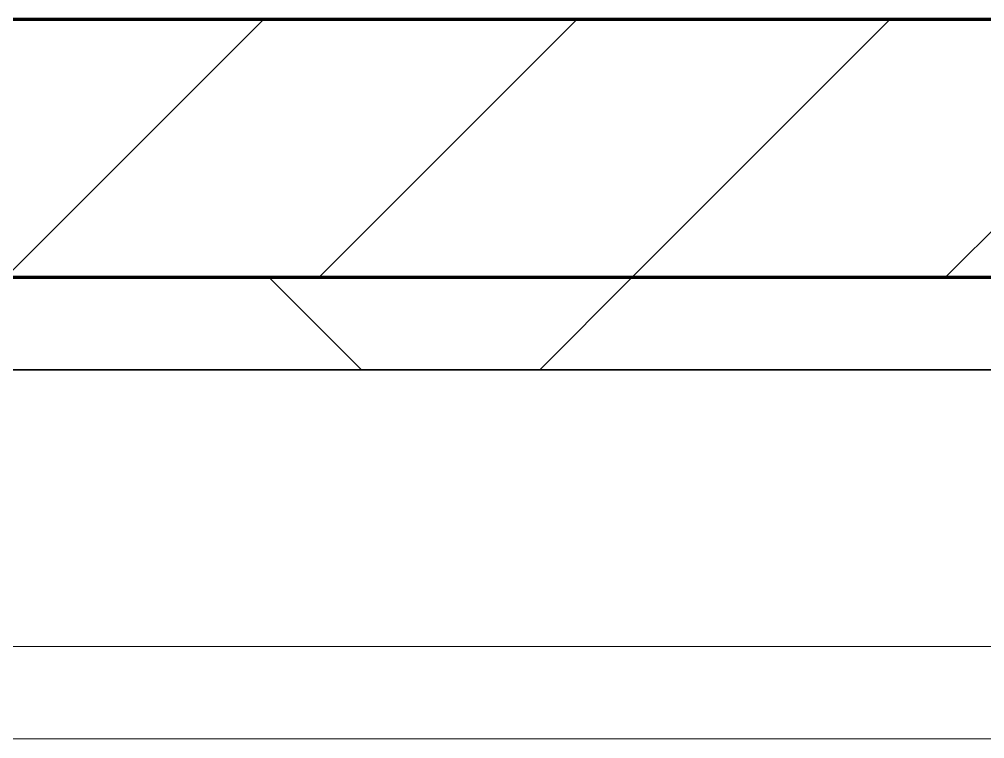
# Model space of a CAD drawing. Header units: millimetres. Extents: x -794326 to -715748, y -17796 to 22353.
# Drawn here: x -725937 to -725414, y 3879 to 4269 of the extents above; entities that cross this region are included whole.
import ezdxf

# ---------------------------------------------------------------- set-up
doc = ezdxf.new("R2010")
doc.units = ezdxf.units.MM
for name, color, linetype, lineweight in [('A-GLAZ-CURT', 2, 'Continuous', 9), ('A-WALL', 5, 'Continuous', 35), ('A-WALL-FNSH', 2, 'Continuous', 35), ('A-WALL-PATT', 1, 'Continuous', 35)]:
    doc.layers.add(name, color=color, linetype=linetype, lineweight=lineweight)

# ---------------------------------------------------------------- blocks, each defined once
blk = doc.blocks.new('System Panel - DPA-AR_Metal Ceiling Rectangular Panel-V13-4282-01 ENLARGED LOWER PLATFORM LEVEL - REFLECTED CEILING PLAN - SHEET 3')
at = {"layer": 'A-GLAZ-CURT'}
for p, q in [((-724307.37, 4079.02), (-726707.37, 4079.02)), ((-726707.37, 4079.02), (-724307.37, 4079.02)), ((-726707.37, 3929.03), (-724307.37, 3929.03)), ((-724307.37, 3929.03), (-726707.37, 3929.03))]:
    blk.add_line(p, q, dxfattribs=at)
blk = doc.blocks.new('System Panel - DPA-AR_Metal Ceiling Rectangular Panel-V27-4282-01 ENLARGED LOWER PLATFORM LEVEL - REFLECTED CEILING PLAN - SHEET 3')
at = {"layer": 'A-GLAZ-CURT'}
for p, q in [((-773182.37, 3879.03), (-775582.37, 3879.03)), ((-775582.37, 3879.03), (-773182.37, 3879.03))]:
    blk.add_line(p, q, dxfattribs=at)
blk = doc.blocks.new('PPLS-PP19_Custom Tile Pattern - Custom Tile Pattern-V89-4282-01 ENLARGED LOWER PLATFORM LEVEL - REFLECTED CEILING PLAN - SHEET 3')
at = {"layer": 'A-GLAZ-CURT'}
for p, q in [((-300, 0), (300, 0)), ((300, 0), (-300, 0)), ((195.99, 0), (213.31, 0)), ((213.31, 0), (195.99, 0)), ((230.06, 0), (300, 0)), ((-300, -50), (300, -50)), ((300, -50), (-300, -50))]:
    blk.add_line(p, q, dxfattribs=at)
for points, knots in [([(-26.75, 0), (-27.82, 0), (-36.18, 0), (-53.55, 0), (-78.2, 0), (-110.94, 0), (-130.52, 0), (-147.74, 0), (-149.07, 0)], [-8718.362214, -8718.362214, -8718.362214, -8718.362214, -8532.293389, -8073.216054, -7508.296369, -7004.680444, -6449.282163, -6277.220794, -6277.220794, -6277.220794, -6277.220794]), ([(-134.15, 0), (-133.32, 0), (-130.31, 0), (-117.33, 0), (-92.04, 0), (-74.02, 0), (-62.74, 0), (-60.36, 0), (-59.97, 0)], [-7657.439573, -7657.439573, -7657.439573, -7657.439573, -7293.749979, -6839.55839, -6236.997189, -5713.340575, -5140.470607, -5006.787413, -5006.787413, -5006.787413, -5006.787413]), ([(-115.82, 0), (-114.96, 0), (-110.41, 0), (-96.78, 0), (-71.33, 0), (-42.53, 0), (-12.78, 0), (4.23, 0), (9.64, 0), (10.14, 0), (10.18, 0)], [-5724.064692, -5724.064692, -5724.064692, -5724.064692, -5430.283136, -5103.229623, -4799.173296, -4065.652676, -3589.737505, -3285.047089, -3066.359526, -3044.715262, -3044.715262, -3044.715262, -3044.715262]), ([(-24.18, 0), (-24.9, 0), (-30.31, 0), (-40, 0), (-56.24, 0), (-74.1, 0), (-85.58, 0), (-92.05, 0)], [-2176.571972, -2176.571972, -2176.571972, -2176.571972, -2125.455881, -1792.521578, -1466.981642, -1208.454564, -866.384819, -866.384819, -866.384819, -866.384819]), ([(-36.33, 0), (-36.43, 0), (-37.27, 0), (-45.02, 0), (-46.13, 0), (-60.59, 0), (-76.57, 0), (-87.19, 0), (-91.88, 0)], [-1855.773136, -1855.773136, -1855.773136, -1855.773136, -1810.870157, -1672.078046, -1405.135169, -1060.00838, -740.068933, -494.872836, -494.872836, -494.872836, -494.872836]), ([(-91.87, 0), (-89.51, 0), (-81.79, 0), (-71.67, 0), (-65.93, 0), (-65.07, 0)], [-2732.225925, -2732.225925, -2732.225925, -2732.225925, -2605.247022, -2322.099534, -2241.8264, -2241.8264, -2241.8264, -2241.8264]), ([(-36.62, 0), (-36.62, 0), (-40.35, 0), (-44.32, 0), (-58.97, 0), (-78.5, 0), (-89.16, 0), (-91.81, 0)], [-4069.478503, -4069.478503, -4069.478503, -4069.478503, -3858.647035, -3538.256648, -2842.901703, -2193.204658, -1970.99776, -1970.99776, -1970.99776, -1970.99776]), ([(-91.74, 0), (-90.56, 0), (-79.8, 0), (-63.44, 0), (-54.4, 0), (-48.53, 0), (-30.79, 0), (-18.03, 0), (8.61, 0), (15.02, 0), (22.91, 0), (31, 0), (39.04, 0), (51.19, 0), (58.74, 0), (61.34, 0), (61.45, 0)], [-4608.27717, -4608.27717, -4608.27717, -4608.27717, -4542.524482, -4008.285538, -3689.699207, -3546.54457, -3315.260113, -2864.387349, -2439.246196, -2084.094819, -1956.422387, -1818.904206, -1645.594513, -1443.202566, -1228.752106, -1120.932285, -1120.932285, -1120.932285, -1120.932285]), ([(-91.12, 0), (-89.93, 0), (-83.7, 0), (-75.26, 0), (-68.41, 0), (-65.12, 0), (-63.63, 0)], [-3464.109854, -3464.109854, -3464.109854, -3464.109854, -3402.597032, -3144.956779, -3050.982048, -2969.237017, -2969.237017, -2969.237017, -2969.237017]), ([(-63.96, 0), (-64.13, 0), (-72.5, 0), (-80.63, 0), (-86.16, 0)], [-2171.769325, -2171.769325, -2171.769325, -2171.769325, -2007.031671, -1681.3698, -1681.3698, -1681.3698, -1681.3698]), ([(-29.03, 0), (-33.97, 0), (-43.74, 0), (-56.37, 0), (-71.66, 0), (-77.83, 0), (-82.66, 0), (-83.28, 0), (-83.28, 0)], [-2680.714891, -2680.714891, -2680.714891, -2680.714891, -2413.671296, -2161.752162, -2006.592567, -1646.621388, -1424.436217, -1393.971743, -1393.971743, -1393.971743, -1393.971743]), ([(-83.28, 0), (-83.28, 0), (-82.91, 0), (-76.14, 0), (-62.97, 0), (-48.14, 0), (-36.49, 0), (-33.57, 0), (-29.94, 0), (-28.57, 0)], [-1393.4169, -1393.4169, -1393.4169, -1393.4169, -1353.722004, -1274.333717, -1073.56893, -651.549973, -296.515819, -83.513472, 0, 0, 0, 0]), ([(-66.39, 0), (-66.39, 0), (-63.63, 0), (-53.63, 0), (-34.42, 0), (-29.82, 0), (-29.19, 0)], [-2493.31794, -2493.31794, -2493.31794, -2493.31794, -2315.303971, -1809.437387, -963.711516, -666.19313, -666.19313, -666.19313, -666.19313]), ([(-25.01, 0), (-34.4, 0), (-51.07, 0), (-65.77, 0), (-66.37, 0), (-66.38, 0)], [-3497.513932, -3497.513932, -3497.513932, -3497.513932, -2981.410125, -2542.574734, -2498.224237, -2498.224237, -2498.224237, -2498.224237]), ([(-63.63, 0), (-61.49, 0), (-57.39, 0), (-54.49, 0), (-45.2, 0), (-40.79, 0), (-40.46, 0), (-40.44, 0)], [-2969.237017, -2969.237017, -2969.237017, -2969.237017, -2851.217951, -2734.127174, -2474.780881, -2410.990208, -2350.645972, -2350.645972, -2350.645972, -2350.645972]), ([(-58.83, 0), (-58.37, 0), (-57.29, 0), (-54.23, 0), (-46.33, 0), (-42.62, 0), (-41.76, 0)], [-4859.52896, -4859.52896, -4859.52896, -4859.52896, -4680.891996, -4469.85053, -4321.566175, -4270.495146, -4270.495146, -4270.495146, -4270.495146]), ([(-51.83, 0), (-51.83, 0), (-51.78, 0), (-47.4, 0), (-46.01, 0), (-40.22, 0), (-36.78, 0)], [-632.814994, -632.814994, -632.814994, -632.814994, -627.965721, -508.377888, -260.442412, 0, 0, 0, 0]), ([(42.84, 0), (40.22, 0), (33.65, 0), (24.07, 0), (12.82, 0), (-2.9, 0), (-20.62, 0), (-32.81, 0), (-44.85, 0), (-51.43, 0), (-51.79, 0)], [-2450.661347, -2450.661347, -2450.661347, -2450.661347, -2313.748533, -2106.613311, -1925.670641, -1617.263037, -1290.787923, -1039.307308, -819.71621, -644.910881, -644.910881, -644.910881, -644.910881]), ([(-41.76, 0), (-39.9, 0), (-37.72, 0), (-36.92, 0), (-36.77, 0)], [-4270.495146, -4270.495146, -4270.495146, -4270.495146, -4161.040818, -4106.245333, -4106.245333, -4106.245333, -4106.245333]), ([(-36.78, 0), (-32.43, 0), (-19.22, 0), (7.35, 0), (30.67, 0), (43.71, 0)], [-6191.144455, -6191.144455, -6191.144455, -6191.144455, -5862.463379, -5340.621928, -4658.872705, -4658.872705, -4658.872705, -4658.872705]), ([(-36.29, 0), (-36.29, 0), (-34.66, 0), (-28.88, 0), (-26.95, 0), (-26.54, 0)], [-9150.272121, -9150.272121, -9150.272121, -9150.272121, -9057.163041, -8919.836787, -8834.607043, -8834.607043, -8834.607043, -8834.607043]), ([(-33.34, 0), (-33.34, 0), (-32.93, 0), (-31.16, 0), (-30.52, 0)], [-2415.024266, -2415.024266, -2415.024266, -2415.024266, -2357.633367, -2323.618664, -2323.618664, -2323.618664, -2323.618664]), ([(-24.26, 0), (-27.3, 0), (-30.94, 0), (-31.82, 0), (-32, 0)], [-2883.634348, -2883.634348, -2883.634348, -2883.634348, -2698.150104, -2614.070998, -2614.070998, -2614.070998, -2614.070998]), ([(-30.76, 0), (-30.73, 0), (-29.99, 0), (-23.47, 0), (-15.75, 0), (-15.19, 0)], [-54176.191683, -54176.191683, -54176.191683, -54176.191683, -54157.274271, -53749.15266, -53717.791567, -53717.791567, -53717.791567, -53717.791567]), ([(-30.52, 0), (-27.11, 0), (-17.83, 0), (5.99, 0), (22.06, 0), (36.18, 0), (40.64, 0), (42.94, 0)], [-2323.618664, -2323.618664, -2323.618664, -2323.618664, -2142.497158, -1716.209403, -1206.526904, -1089.329421, -968.174444, -968.174444, -968.174444, -968.174444]), ([(-13, 0), (-14.35, 0), (-17.68, 0), (-25.97, 0), (-29.52, 0), (-30.21, 0)], [-55207.591944, -55207.591944, -55207.591944, -55207.591944, -54789.006179, -54461.685999, -54290.791712, -54290.791712, -54290.791712, -54290.791712]), ([(-28.98, 0), (-28.66, 0), (-27.39, 0), (-24.45, 0), (-22.56, 0)], [-166.548282, -166.548282, -166.548282, -166.548282, -102.06493, 0, 0, 0, 0]), ([(-28.57, 0), (-26.93, 0), (-20.29, 0), (-11.45, 0), (2.08, 0), (13.15, 0), (21.24, 0), (24.62, 0), (24.72, 0), (24.72, 0)], [-5361.429781, -5361.429781, -5361.429781, -5361.429781, -5261.36855, -5050.479954, -4785.90057, -4596.498881, -4445.288762, -4384.376941, -4376.041937, -4376.041937, -4376.041937, -4376.041937]), ([(31.18, 0), (25.97, 0), (11.99, 0), (-6.78, 0), (-19.94, 0), (-24.18, 0)], [-4496.803627, -4496.803627, -4496.803627, -4496.803627, -4222.080604, -3745.412743, -3512.786124, -3512.786124, -3512.786124, -3512.786124]), ([(30.82, 0), (29.27, 0), (20.14, 0), (3.54, 0), (-12.61, 0), (-23.37, 0), (-23.57, 0)], [-10462.034656, -10462.034656, -10462.034656, -10462.034656, -10363.088938, -9884.23066, -9424.652049, -9415.831191, -9415.831191, -9415.831191, -9415.831191]), ([(8.33, 0), (8.19, 0), (7.18, 0), (0.32, 0), (-12.23, 0), (-21.32, 0), (-23.56, 0)], [-3574.286521, -3574.286521, -3574.286521, -3574.286521, -3526.962355, -3285.499107, -2903.012179, -2780.000627, -2780.000627, -2780.000627, -2780.000627]), ([(9.32, 0), (9.08, 0), (7.65, 0), (2.57, 0), (-10.92, 0), (-18.86, 0), (-23.51, 0)], [-2922.926651, -2922.926651, -2922.926651, -2922.926651, -2882.788014, -2720.818881, -2518.50168, -2192.194988, -2192.194988, -2192.194988, -2192.194988]), ([(70.61, 0), (66.16, 0), (55.8, 0), (39.61, 0), (24.74, 0), (2.64, 0), (-13.89, 0), (-21.68, 0), (-23.21, 0)], [-4647.237329, -4647.237329, -4647.237329, -4647.237329, -4326.416877, -4098.545751, -3766.694881, -3333.063701, -2994.501669, -2904.523331, -2904.523331, -2904.523331, -2904.523331]), ([(-22.56, 0), (-20.27, 0), (-17.03, 0), (-11.36, 0), (-7.66, 0), (-6.6, 0), (-6.44, 0)], [-56468.192263, -56468.192263, -56468.192263, -56468.192263, -56344.022017, -56303.229861, -56166.290093, -56124.392176, -56124.392176, -56124.392176, -56124.392176]), ([(-15.19, 0), (-13.07, 0), (7.48, 0), (42.82, 0), (79.54, 0), (102.59, 0), (111.35, 0)], [-461.142613, -461.142613, -461.142613, -461.142613, -429.606584, -390.253598, -346.313304, -319.001686, -319.001686, -319.001686, -319.001686]), ([(-6.54, 0), (-6.73, 0), (-7.2, 0), (-7.6, 0), (-7.79, 0)], [-56009.792147, -56009.792147, -56009.792147, -56009.792147, -55949.290093, -55895.192118, -55895.192118, -55895.192118, -55895.192118]), ([(-2.63, 0), (-2.47, 0), (-1.22, 0), (4.92, 0), (15.97, 0), (22.54, 0), (24.49, 0)], [-226.825321, -226.825321, -226.825321, -226.825321, -220.269177, -206.416616, -198.214427, -187.717507, -187.717507, -187.717507, -187.717507]), ([(103.09, 0), (101.08, 0), (86.31, 0), (63.34, 0), (35.84, 0), (12, 0), (3.08, 0), (-1.67, 0), (-2.25, 0)], [-375.435014, -375.435014, -375.435014, -375.435014, -369.147452, -330.153101, -307.516438, -285.83788, -246.234814, -234.646884, -234.646884, -234.646884, -234.646884]), ([(24.69, 0), (24.54, 0), (20.99, 0), (15.48, 0), (10.8, 0), (9.63, 0)], [-4368.572414, -4368.572414, -4368.572414, -4368.572414, -4306.476363, -4080.000647, -3772.857994, -3772.857994, -3772.857994, -3772.857994]), ([(18.16, 0), (19.15, 0), (24.25, 0), (25.66, 0), (26.12, 0)], [-5700.113719, -5700.113719, -5700.113719, -5700.113719, -5554.232259, -5302.431367, -5302.431367, -5302.431367, -5302.431367]), ([(43.44, 0), (42.84, 0), (38.82, 0), (29.53, 0), (20.67, 0), (18.85, 0), (18.16, 0)], [-6347.322254, -6347.322254, -6347.322254, -6347.322254, -6314.283804, -6135.05769, -5972.647715, -5832.674503, -5832.674503, -5832.674503, -5832.674503]), ([(27.44, 0), (27.9, 0), (29.54, 0), (38.07, 0), (53.39, 0), (71.67, 0), (84.83, 0), (86.01, 0), (92.51, 0), (94.33, 0)], [-5037.309798, -5037.309798, -5037.309798, -5037.309798, -4887.603822, -4705.298446, -4353.683244, -3960.84581, -3759.045785, -3336.541051, -2783.776468, -2783.776468, -2783.776468, -2783.776468]), ([(27.89, 0), (29.09, 0), (32.62, 0), (39.15, 0), (42.71, 0)], [-147.777612, -147.777612, -147.777612, -147.777612, -135.792042, -123.813675, -123.813675, -123.813675, -123.813675]), ([(53.18, 0), (53.06, 0), (52.22, 0), (44.99, 0), (36.46, 0), (30.82, 0)], [-622.740158, -622.740158, -622.740158, -622.740158, -566.066452, -360.610861, 0, 0, 0, 0]), ([(136.44, 0), (121.66, 0), (86.93, 0), (51.16, 0), (31.18, 0)], [-106.750556, -106.750556, -106.750556, -106.750556, -59.610984, 0, 0, 0, 0]), ([(43.24, 0), (42.39, 0), (39.73, 0), (36.02, 0), (35.54, 0), (35.54, 0)], [-329.358298, -329.358298, -329.358298, -329.358298, -326.15566, -319.318397, -317.489778, -317.489778, -317.489778, -317.489778]), ([(111.41, 0), (109.32, 0), (96.29, 0), (76.86, 0), (57.82, 0), (47.85, 0), (44.76, 0), (43.66, 0)], [-410.537058, -410.537058, -410.537058, -410.537058, -401.860199, -357.622665, -341.267687, -334.000314, -329.883735, -329.883735, -329.883735, -329.883735]), ([(43.69, 0), (44.96, 0), (52.64, 0), (71.92, 0), (95.64, 0), (108.25, 0), (111.57, 0)], [-122.729397, -122.729397, -122.729397, -122.729397, -118.513713, -97.899267, -63.759246, -52.73803, -52.73803, -52.73803, -52.73803]), ([(43.7, 0), (44.72, 0), (48.59, 0), (57.76, 0), (64.47, 0), (72.74, 0), (75.22, 0), (76.03, 0), (76.21, 0)], [-955.00977, -955.00977, -955.00977, -955.00977, -901.315459, -753.071572, -495.328968, -421.953223, -334.951786, -290.452333, -290.452333, -290.452333, -290.452333]), ([(76.63, 0), (74.8, 0), (67.65, 0), (56.26, 0), (46.94, 0), (43.71, 0)], [-3095.572228, -3095.572228, -3095.572228, -3095.572228, -2950.589685, -2634.532728, -2465.639303, -2465.639303, -2465.639303, -2465.639303]), ([(110.97, 0), (108.77, 0), (103.7, 0), (92.38, 0), (85.59, 0), (74.4, 0), (62.26, 0), (52.5, 0), (47.23, 0), (43.73, 0)], [-7977.04013, -7977.04013, -7977.04013, -7977.04013, -7723.759874, -7531.75727, -7135.649961, -6924.452779, -6738.82075, -6548.303034, -6352.72623, -6352.72623, -6352.72623, -6352.72623]), ([(43.78, 0), (43.97, 0), (50.82, 0), (64.79, 0), (89.22, 0), (104.92, 0), (110.97, 0)], [-306.429656, -306.429656, -306.429656, -306.429656, -305.899624, -287.17622, -249.500363, -218.659988, -218.659988, -218.659988, -218.659988]), ([(44.6, 0), (45.94, 0), (56.42, 0), (70.92, 0), (82.12, 0), (83.66, 0)], [-4643.358341, -4643.358341, -4643.358341, -4643.358341, -4573.028122, -4094.177415, -3869.465285, -3869.465285, -3869.465285, -3869.465285]), ([(61.47, 0), (61.47, 0), (61.21, 0), (54.61, 0), (53.71, 0), (53.56, 0)], [-1113.311073, -1113.311073, -1113.311073, -1113.311073, -1096.402191, -891.204116, -747.28819, -747.28819, -747.28819, -747.28819]), ([(76.22, 0), (75.58, 0), (73.64, 0), (71.05, 0), (70.61, 0)], [-193.634889, -193.634889, -193.634889, -193.634889, -31.537676, 0, 0, 0, 0]), ([(94.4, 0), (94.4, 0), (94.64, 0), (99.11, 0), (105.9, 0), (110.42, 0), (111.57, 0)], [-2348.345796, -2348.345796, -2348.345796, -2348.345796, -2310.419338, -2233.599744, -2052.234781, -1988.411763, -1988.411763, -1988.411763, -1988.411763]), ([(111.61, 0), (110.81, 0), (109.15, 0), (105.66, 0), (105.23, 0), (105.23, 0)], [-9090.067978, -9090.067978, -9090.067978, -9090.067978, -9012.77275, -8966.157302, -8929.495943, -8929.495943, -8929.495943, -8929.495943]), ([(105.26, 0), (105.52, 0), (108.26, 0), (110.05, 0), (110.63, 0)], [-8920.561005, -8920.561005, -8920.561005, -8920.561005, -8814.835624, -8749.011755, -8749.011755, -8749.011755, -8749.011755]), ([(111.58, 0), (120.37, 0), (129.35, 0), (138.28, 0), (138.53, 0)], [-318.76615, -318.76615, -318.76615, -318.76615, -291.370682, -290.5735, -290.5735, -290.5735, -290.5735]), ([(168.37, 0), (167.68, 0), (162.47, 0), (147.99, 0), (123.06, 0), (111.58, 0)], [-543.375029, -543.375029, -543.375029, -543.375029, -530.793311, -458.593899, -410.78185, -410.78185, -410.78185, -410.78185]), ([(111.58, 0), (114.2, 0), (122.07, 0), (139.94, 0), (163.31, 0), (185.23, 0), (193.62, 0), (194.69, 0), (194.79, 0)], [-1988.176175, -1988.176175, -1988.176175, -1988.176175, -1843.028543, -1530.39897, -1095.004608, -529.74427, -295.064701, -265.121568, -265.121568, -265.121568, -265.121568]), ([(111.6, 0), (116.03, 0), (127.07, 0), (132.42, 0), (134.6, 0)], [-217.582236, -217.582236, -217.582236, -217.582236, -194.761443, -152.241002, -152.241002, -152.241002, -152.241002]), ([(129.02, 0), (129.02, 0), (124.41, 0), (122.35, 0), (117.14, 0), (113.4, 0), (111.6, 0)], [-35.386604, -35.386604, -35.386604, -35.386604, -31.430235, -22.807238, -15.488593, -9.269755, -9.269755, -9.269755, -9.269755]), ([(114.39, 0), (114.2, 0), (113.48, 0), (112.46, 0), (111.63, 0)], [-8148.58938, -8148.58938, -8148.58938, -8148.58938, -8105.191388, -8003.270907, -8003.270907, -8003.270907, -8003.270907]), ([(157.9, 0), (156.77, 0), (151.67, 0), (143.29, 0), (134.04, 0), (126.24, 0), (118.6, 0), (114.86, 0), (112.97, 0), (111.67, 0)], [-10292.955006, -10292.955006, -10292.955006, -10292.955006, -10098.273015, -9847.788484, -9677.714971, -9567.007022, -9453.21225, -9220.200448, -9092.110255, -9092.110255, -9092.110255, -9092.110255]), ([(112.31, 0), (116.23, 0), (121.57, 0), (128.63, 0), (128.95, 0)], [-51.921864, -51.921864, -51.921864, -51.921864, -39.050993, -35.895543, -35.895543, -35.895543, -35.895543]), ([(128.58, 0), (128.8, 0), (130.16, 0), (139.26, 0), (152.67, 0), (161.24, 0), (162.19, 0), (162.75, 0)], [-633.326174, -633.326174, -633.326174, -633.326174, -627.736123, -618.981161, -602.094757, -592.980799, -581.414464, -581.414464, -581.414464, -581.414464]), ([(137.1, 0), (136, 0), (133.64, 0), (129.87, 0), (129.11, 0)], [-670.405967, -670.405967, -670.405967, -670.405967, -651.020627, -640.742133, -640.742133, -640.742133, -640.742133]), ([(193.8, 0), (193.33, 0), (190.11, 0), (183.13, 0), (171, 0), (161.95, 0), (161.28, 0), (158.35, 0), (157.85, 0), (157.77, 0)], [-11665.349007, -11665.349007, -11665.349007, -11665.349007, -11565.880756, -11105.624034, -10839.086983, -10768.332124, -10666.779182, -10580.760289, -10550.278881, -10550.278881, -10550.278881, -10550.278881]), ([(246.22, 0), (231.92, 0), (203.65, 0), (177.41, 0), (159.34, 0), (158.33, 0), (158.3, 0)], [-231.286404, -231.286404, -231.286404, -231.286404, -187.987675, -143.776725, -129.632772, -123.352749, -123.352749, -123.352749, -123.352749]), ([(159.07, 0), (159.13, 0), (160.84, 0), (165.21, 0), (174.15, 0), (185.98, 0), (208.82, 0), (219.42, 0), (230.06, 0)], [-115.643202, -115.643202, -115.643202, -115.643202, -114.681583, -87.660824, -65.295536, -41.623857, -24.459831, 0, 0, 0, 0]), ([(162.75, 0), (165.4, 0), (170.91, 0), (172.61, 0), (172.61, 0)], [-111.264224, -111.264224, -111.264224, -111.264224, -56.742688, -19.085662, -19.085662, -19.085662, -19.085662]), ([(247.1, 0), (246.76, 0), (245.04, 0), (238.34, 0), (226.56, 0), (221.1, 0), (200.27, 0), (182.99, 0), (174.27, 0), (169.67, 0), (168.99, 0)], [-9649.085549, -9649.085549, -9649.085549, -9649.085549, -9581.591397, -9406.094246, -9221.510254, -9016.44624, -8717.832359, -8253.978395, -8152.463617, -8069.855175, -8069.855175, -8069.855175, -8069.855175]), ([(215.22, 0), (214.62, 0), (210.55, 0), (203.98, 0), (187.54, 0), (175.3, 0), (169.49, 0)], [-203.825446, -203.825446, -203.825446, -203.825446, -198.527383, -184.406837, -162.427601, -142.916156, -142.916156, -142.916156, -142.916156]), ([(171.51, 0), (176.48, 0), (193.23, 0), (201.73, 0), (208.81, 0), (213.9, 0), (241.96, 0), (266.73, 0), (281.71, 0), (291.71, 0), (296.52, 0), (297.86, 0), (298.09, 0)], [-7971.819559, -7971.819559, -7971.819559, -7971.819559, -7784.112253, -7606.717214, -7289.299508, -7042.621073, -6582.165592, -6068.460911, -5766.029927, -5566.724884, -5280.360606, -5199.253518, -5199.253518, -5199.253518, -5199.253518]), ([(172.07, 0), (177.66, 0), (187.87, 0), (201.08, 0), (207.47, 0), (213.96, 0), (215.11, 0)], [-255.364076, -255.364076, -255.364076, -255.364076, -237.955587, -223.92608, -215.862851, -208.75215, -208.75215, -208.75215, -208.75215]), ([(247.29, 0), (239.48, 0), (227.37, 0), (219.94, 0), (219.02, 0)], [-11599.89954, -11599.89954, -11599.89954, -11599.89954, -11162.864862, -10856.732305, -10856.732305, -10856.732305, -10856.732305]), ([(219.9, 0), (220.86, 0), (227.84, 0), (242.06, 0), (246.54, 0), (246.96, 0)], [-10670.940496, -10670.940496, -10670.940496, -10670.940496, -10511.382485, -9925.173265, -9834.877357, -9834.877357, -9834.877357, -9834.877357]), ([(300, 0), (286.53, 0), (268.97, 0), (251.39, 0), (247.33, 0)], [-285.253232, -285.253232, -285.253232, -285.253232, -244.693688, -232.406165, -232.406165, -232.406165, -232.406165]), ([(300, 0), (288.22, 0), (270.41, 0), (252.78, 0), (247.33, 0)], [-12528.858583, -12528.858583, -12528.858583, -12528.858583, -11905.454923, -11600.615958, -11600.615958, -11600.615958, -11600.615958]), ([(284.76, 0), (284.76, 0), (285.09, 0), (287.47, 0), (293.59, 0), (297.76, 0), (300, 0)], [-4110.630118, -4110.630118, -4110.630118, -4110.630118, -4053.389046, -3959.664717, -3862.421465, -3746.95702, -3746.95702, -3746.95702, -3746.95702]), ([(297.38, 0), (295.84, 0), (291.62, 0), (285.38, 0), (284.87, 0)], [-4803.172655, -4803.172655, -4803.172655, -4803.172655, -4358.271401, -4143.037883, -4143.037883, -4143.037883, -4143.037883])]:
    blk.add_open_spline(points, degree=3, knots=knots, dxfattribs=at)
for points in [[(-39.84, 0), (-39.08, 0), (-38.11, 0), (-37.36, 0)], [(-24.19, 0), (-29.39, 0), (-34.86, 0), (-36.04, 0)], [(-24.17, 0), (-25.78, 0), (-27.4, 0), (-29.03, 0)], [(24.49, 0), (25.23, 0), (25.72, 0), (26.04, 0)], [(36.29, 0), (37.54, 0), (40.26, 0), (42.93, 0)], [(80.35, 0), (79.57, 0), (78.27, 0), (76.63, 0)], [(84.06, 0), (83.48, 0), (82.41, 0), (81.72, 0)], [(110.48, 0), (108.13, 0), (105.64, 0), (103.09, 0)], [(112.42, 0), (112.89, 0), (113.25, 0), (113.59, 0)], [(168.74, 0), (168.74, 0), (169.81, 0), (171.51, 0)], [(195.11, 0), (194.91, 0), (194.44, 0), (193.8, 0)]]:
    blk.add_open_spline(points, degree=3, dxfattribs=at)
blk = doc.blocks.new('PPLS-PP19_Custom Tile Pattern - Custom Tile Pattern-V90-4282-01 ENLARGED LOWER PLATFORM LEVEL - REFLECTED CEILING PLAN - SHEET 3')
at = {"layer": 'A-GLAZ-CURT'}
for p, q in [((-300, 0), (300, 0)), ((300, 0), (-300, 0)), ((-293.07, 0), (-275.75, 0)), ((-275.75, 0), (-293.07, 0)), ((-222.32, 0), (-216.94, 0)), ((-216.94, 0), (-222.32, 0)), ((-216.25, 0), (-205, 0)), ((-205, 0), (-216.25, 0)), ((-300, -50), (300, -50)), ((300, -50), (-300, -50))]:
    blk.add_line(p, q, dxfattribs=at)
at = {"layer": 'A-GLAZ-CURT', "flags": 128}
for points in [[(-300, 0), (-291.56, 0), (-283.3, 0), (-275.2, 0), (-267.26, 0), (-259.45, 0), (-251.77, 0), (-244.2, 0), (-236.74, 0), (-229.36, 0), (-222.06, 0), (-214.83, 0), (-207.71, 0), (-200.76, 0), (-194.02, 0), (-187.54, 0), (-181.38, 0), (-175.58, 0), (-170.25, 0), (-165.64, 0), (-162.01, 0), (-159.53, 0), (-157.46, 0), (-154.52, 0), (-149.42, 0)], [(-140.03, 0), (-145.5, 0), (-150.63, 0), (-155.53, 0), (-160.27, 0), (-164.95, 0), (-169.65, 0), (-174.47, 0), (-179.49, 0), (-184.81, 0), (-190.44, 0), (-196.37, 0), (-202.58, 0), (-209.04, 0), (-215.73, 0), (-222.63, 0), (-229.72, 0), (-236.97, 0), (-244.39, 0), (-251.96, 0), (-259.67, 0), (-267.51, 0), (-275.48, 0), (-283.55, 0), (-291.73, 0), (-300, 0)], [(-149.1, 0), (-141.84, 0), (-132.81, 0), (-126.08, 0)]]:
    blk.add_lwpolyline(points, dxfattribs=at)
at = {"layer": 'A-GLAZ-CURT'}
for points, knots in [([(-300, 0), (-284.65, 0), (-236.57, 0), (-174.61, 0), (-129.95, 0), (-110.8, 0), (-99.5, 0), (-91.46, 0)], [-5323.127839, -5323.127839, -5323.127839, -5323.127839, -4502.809032, -2700.551212, -1002.059161, -460.363443, 0, 0, 0, 0]), ([(-216.91, 0), (-237.12, 0), (-263.7, 0), (-294.48, 0), (-300, 0)], [-15071.283137, -15071.283137, -15071.283137, -15071.283137, -13729.592194, -13439.944408, -13439.944408, -13439.944408, -13439.944408]), ([(-217.46, 0), (-223.86, 0), (-236, 0), (-255.22, 0), (-262.59, 0), (-264.9, 0), (-265.4, 0)], [-1195.397769, -1195.397769, -1195.397769, -1195.397769, -858.079193, -543.655514, -208.940337, 0, 0, 0, 0]), ([(-258.6, 0), (-257.91, 0), (-254.26, 0), (-241.25, 0), (-227.53, 0), (-218.86, 0), (-217.07, 0)], [-5722.54675, -5722.54675, -5722.54675, -5722.54675, -5657.471696, -5413.335975, -5017.494783, -4916.013316, -4916.013316, -4916.013316, -4916.013316]), ([(-149.6, 0), (-152.69, 0), (-162.6, 0), (-177.91, 0), (-199.46, 0), (-216.65, 0), (-231.26, 0), (-233.46, 0), (-234, 0)], [-2276.373206, -2276.373206, -2276.373206, -2276.373206, -2113.765672, -1763.376603, -1422.553702, -978.033455, -846.069444, -682.911962, -682.911962, -682.911962, -682.911962]), ([(-233.49, 0), (-233.44, 0), (-232.38, 0), (-230.74, 0), (-225.3, 0), (-223.63, 0)], [-455.274641, -455.274641, -455.274641, -455.274641, -440.605512, -119.536984, 0, 0, 0, 0]), ([(-223.63, 0), (-219.39, 0), (-206.17, 0), (-188.58, 0), (-169.02, 0), (-152.12, 0), (-136.84, 0), (-127.33, 0), (-124.19, 0), (-123.43, 0), (-123.28, 0)], [-5463.295695, -5463.295695, -5463.295695, -5463.295695, -5161.076232, -4739.070012, -4465.409639, -4149.119819, -3839.893365, -3647.167523, -3488.92562, -3439.852845, -3439.852845, -3439.852845, -3439.852845]), ([(-148.92, 0), (-149.5, 0), (-151.61, 0), (-158.72, 0), (-174.02, 0), (-185.59, 0), (-202.61, 0), (-213.2, 0), (-216.92, 0)], [-2603.242471, -2603.242471, -2603.242471, -2603.242471, -2477.344047, -2237.412286, -2029.680487, -1755.085331, -1400.429864, -1204.835918, -1204.835918, -1204.835918, -1204.835918]), ([(-216.91, 0), (-215.49, 0), (-211.08, 0), (-200.2, 0), (-185.8, 0), (-171.77, 0), (-158.7, 0), (-157.22, 0)], [-4913.102268, -4913.102268, -4913.102268, -4913.102268, -4832.723979, -4666.091899, -4349.945572, -4000.813434, -3840.635403, -3840.635403, -3840.635403, -3840.635403]), ([(-149.12, 0), (-168.56, 0), (-190.85, 0), (-215.54, 0), (-216.22, 0)], [-16733.021146, -16733.021146, -16733.021146, -16733.021146, -15131.813646, -15086.482777, -15086.482777, -15086.482777, -15086.482777]), ([(-118.78, 0), (-121.86, 0), (-126.28, 0), (-136.96, 0), (-147.46, 0), (-150.03, 0), (-150.57, 0)], [-5938.474035, -5938.474035, -5938.474035, -5938.474035, -5700.061948, -5508.838257, -5298.784692, -5196.16478, -5196.16478, -5196.16478, -5196.16478]), ([(-150.34, 0), (-150.07, 0), (-149.65, 0), (-149.2, 0), (-149.07, 0)], [-4948.728362, -4948.728362, -4948.728362, -4948.728362, -4883.323924, -4855.720925, -4855.720925, -4855.720925, -4855.720925]), ([(-26.75, 0), (-27.82, 0), (-36.18, 0), (-53.55, 0), (-78.2, 0), (-110.94, 0), (-130.51, 0), (-147.71, 0), (-149.06, 0)], [-8718.362214, -8718.362214, -8718.362214, -8718.362214, -8532.293389, -8073.216054, -7508.296369, -7004.680444, -6449.282163, -6277.944166, -6277.944166, -6277.944166, -6277.944166]), ([(-82.28, 0), (-82.47, 0), (-96.21, 0), (-118.22, 0), (-144.17, 0), (-149.04, 0)], [-18960.690703, -18960.690703, -18960.690703, -18960.690703, -18935.241197, -17136.203329, -16735.189951, -16735.189951, -16735.189951, -16735.189951]), ([(-133.82, 0), (-135.51, 0), (-137.8, 0), (-146.09, 0), (-148.59, 0), (-149.02, 0)], [-2731.647847, -2731.647847, -2731.647847, -2731.647847, -2418.507304, -2308.929706, -2286.582099, -2286.582099, -2286.582099, -2286.582099]), ([(-148.61, 0), (-146.67, 0), (-141.78, 0), (-127.26, 0), (-107.3, 0), (-90.42, 0), (-75.26, 0), (-68.41, 0), (-65.12, 0), (-63.63, 0)], [-4825.010153, -4825.010153, -4825.010153, -4825.010153, -4440.880425, -4054.690705, -3793.097032, -3402.597032, -3144.956779, -3050.982048, -2969.237017, -2969.237017, -2969.237017, -2969.237017]), ([(-137.88, 0), (-140.56, 0), (-145.87, 0), (-147.22, 0), (-148.24, 0)], [-3187.727384, -3187.727384, -3187.727384, -3187.727384, -2919.378265, -2656.439487, -2656.439487, -2656.439487, -2656.439487]), ([(-148.23, 0), (-146.94, 0), (-140.15, 0), (-137.28, 0), (-133.93, 0), (-128.78, 0), (-126.5, 0)], [-6162.058746, -6162.058746, -6162.058746, -6162.058746, -6017.569127, -5560.701257, -5364.112219, -5231.017328, -5231.017328, -5231.017328, -5231.017328]), ([(-148.14, 0), (-148.02, 0), (-145.93, 0), (-143.57, 0), (-138.62, 0)], [-3379.759155, -3379.759155, -3379.759155, -3379.759155, -3371.022232, -3227.460399, -3227.460399, -3227.460399, -3227.460399]), ([(-86.16, 0), (-91.37, 0), (-104.13, 0), (-122.65, 0), (-139.03, 0), (-146.11, 0), (-146.95, 0)], [-1681.3698, -1681.3698, -1681.3698, -1681.3698, -1374.161226, -945.742622, -741.901385, -489.130243, -489.130243, -489.130243, -489.130243]), ([(-146.69, 0), (-146.59, 0), (-145.49, 0), (-135.69, 0), (-128.29, 0), (-125.15, 0)], [-420.34245, -420.34245, -420.34245, -420.34245, -406.956646, -290.263673, 0, 0, 0, 0])]:
    blk.add_open_spline(points, degree=3, knots=knots, dxfattribs=at)
blk.add_open_spline([(-152.35, 0), (-151.53, 0), (-150.63, 0), (-149.65, 0)], degree=3, dxfattribs=at)

msp = doc.modelspace()

# ---------------------------------------------------------------- hatches: boundary and pattern name
at = {"layer": 'A-WALL-PATT', "lineweight": 9}
h = msp.add_hatch(dxfattribs=at)
h.set_pattern_fill('FP_2', color=256, style=0, pattern_type=2)
h.set_pattern_definition([(45, (0, 0), (-84.852814, 84.852814), [])])
h.paths.add_polyline_path([(-721521.38, 4129.02), (-720978.37, 4129.02), (-720978.37, 4269.02), (-728752.37, 4269.02), (-728752.37, 4129.02), (-722064.39, 4129.02)])
h = msp.add_hatch(dxfattribs=at)
h.set_pattern_fill('FP_3', color=256, style=0, pattern_type=2)
h.set_pattern_definition([(45, (0, 0), (-212.13203, 212.13203), []), (135, (0, 0), (-212.13203, -212.13203), [])])
h.paths.add_polyline_path([(-721181.99, 4079.02), (-720978.37, 4079.02), (-720978.37, 4129.02), (-728752.37, 4129.02), (-728752.37, 4079.02), (-721249.87, 4079.02)])

# ---------------------------------------------------------------- linework, layer by layer
at = {"layer": 'A-WALL', "color": 7, "lineweight": 70}
for p, q in [((-728552.37, 4269.02), (-720978.37, 4269.02)), ((-720978.37, 4129.02), (-728752.37, 4129.02))]:
    msp.add_line(p, q, dxfattribs=at)
at = {"layer": 'A-WALL-FNSH', "color": 250}
for p, q in [((-728752.37, 4129.02), (-720978.37, 4129.02)), ((-720978.37, 4079.02), (-728752.37, 4079.02))]:
    msp.add_line(p, q, dxfattribs=at)

# ---------------------------------------------------------------- block references
at = {"layer": 'A-GLAZ-CURT', "rotation": 180}
for name, p in [('PPLS-PP19_Custom Tile Pattern - Custom Tile Pattern-V90-4282-01 ENLARGED LOWER PLATFORM LEVEL - REFLECTED CEILING PLAN - SHEET 3', (-726082.37, 4079.02)), ('PPLS-PP19_Custom Tile Pattern - Custom Tile Pattern-V89-4282-01 ENLARGED LOWER PLATFORM LEVEL - REFLECTED CEILING PLAN - SHEET 3', (-725482.37, 4079.02))]:
    msp.add_blockref(name, p, dxfattribs=at)
at = {"layer": 'A-GLAZ-CURT'}
for name, p in [('System Panel - DPA-AR_Metal Ceiling Rectangular Panel-V13-4282-01 ENLARGED LOWER PLATFORM LEVEL - REFLECTED CEILING PLAN - SHEET 3', (0, 0)), ('System Panel - DPA-AR_Metal Ceiling Rectangular Panel-V27-4282-01 ENLARGED LOWER PLATFORM LEVEL - REFLECTED CEILING PLAN - SHEET 3', (48875, 0))]:
    msp.add_blockref(name, p, dxfattribs=at)

doc.saveas('drawing.dxf')
